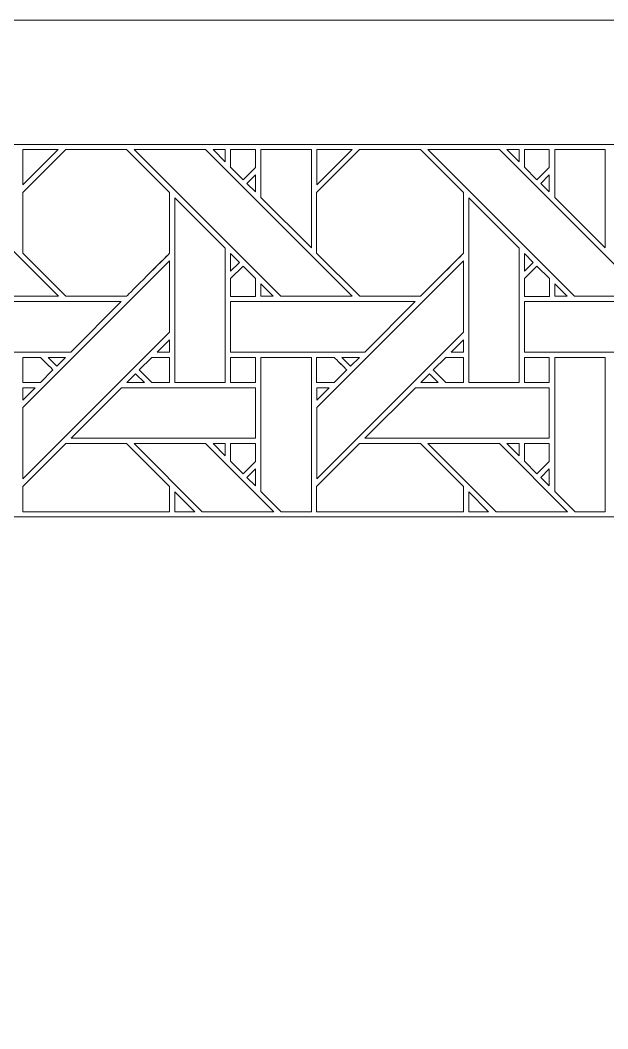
# Model space of a CAD drawing. Header units: inches. Extents: x 5.4 to 19.4, y 5.6 to 12.6.
# Drawn here: x 8.343 to 10.24, y 9.34 to 12.595 of the extents above; entities that cross this region are included whole.
import ezdxf

# ---------------------------------------------------------------- set-up
doc = ezdxf.new("R2010")
doc.units = ezdxf.units.IN
doc.header["$MEASUREMENT"] = 0
doc.layers.add('Design', color=7, linetype='Continuous', lineweight=0)

msp = doc.modelspace()

# ---------------------------------------------------------------- linework, layer by layer
at = {"layer": 'Design'}
for points, knots in [([(5.3829, 12.5948), (5.3829, 12.5948), (5.3829, 5.5948), (5.3829, 5.5948), (5.3829, 5.5948), (19.3829, 5.5948), (19.3829, 5.5948), (19.3829, 5.5948), (19.3829, 12.5948), (19.3829, 12.5948), (19.3829, 12.5948), (5.3829, 12.5948), (5.3829, 12.5948)], [0, 0, 0, 0, 1, 1, 1, 2, 2, 2, 3, 3, 3, 4, 4, 4, 4]), ([(5.8048, 12.1938), (5.8048, 12.1938), (5.8048, 5.9957), (5.8048, 5.9957), (5.8048, 5.9957), (18.9609, 5.9957), (18.9609, 5.9957), (18.9609, 5.9957), (18.9609, 12.1938), (18.9609, 12.1938), (18.9609, 12.1938), (5.8048, 12.1938), (5.8048, 12.1938)], [0, 0, 0, 0, 1, 1, 1, 2, 2, 2, 3, 3, 3, 4, 4, 4, 4]), ([(7.9925, 12.1773), (7.9925, 12.1773), (8.4661, 11.7036), (8.4661, 11.7036), (8.4661, 11.7036), (8.2351, 11.7036), (8.2351, 11.7036), (8.2351, 11.7036), (7.7616, 12.1773), (7.7616, 12.1773), (7.7616, 12.1773), (7.9925, 12.1773), (7.9925, 12.1773)], [0, 0, 0, 0, 1, 1, 1, 2, 2, 2, 3, 3, 3, 4, 4, 4, 4]), ([(8.3511, 12.0386), (8.3511, 12.0386), (8.4898, 12.1773), (8.4898, 12.1773), (8.4898, 12.1773), (8.686, 12.1773), (8.686, 12.1773), (8.686, 12.1773), (8.8247, 12.0386), (8.8247, 12.0386), (8.8247, 12.0386), (8.8247, 11.8424), (8.8247, 11.8424), (8.8069, 11.8244), (8.695, 11.7127), (8.686, 11.7037), (8.686, 11.7037), (8.4903, 11.7037), (8.4903, 11.7037), (8.4903, 11.7037), (8.3511, 11.8429), (8.3511, 11.8429), (8.3511, 11.8429), (8.3511, 12.0386), (8.3511, 12.0386)], [0, 0, 0, 0, 1, 1, 1, 2, 2, 2, 3, 3, 3, 4, 4, 4, 5, 5, 5, 6, 6, 6, 7, 7, 7, 8, 8, 8, 8]), ([(8.3511, 12.0386), (8.3511, 12.0386), (8.4898, 12.1773), (8.4898, 12.1773), (8.4898, 12.1773), (8.686, 12.1773), (8.686, 12.1773), (8.686, 12.1773), (8.8247, 12.0386), (8.8247, 12.0386), (8.8247, 12.0386), (8.8247, 11.8424), (8.8247, 11.8424), (8.8066, 11.8241), (8.6948, 11.7124), (8.686, 11.7037), (8.686, 11.7037), (8.4903, 11.7037), (8.4903, 11.7037), (8.4903, 11.7037), (8.3511, 11.8429), (8.3511, 11.8429), (8.3511, 11.8429), (8.3511, 12.0386), (8.3511, 12.0386)], [0, 0, 0, 0, 1, 1, 1, 2, 2, 2, 3, 3, 3, 4, 4, 4, 5, 5, 5, 6, 6, 6, 7, 7, 7, 8, 8, 8, 8]), ([(8.3511, 12.1773), (8.3511, 12.1773), (8.4655, 12.1773), (8.4655, 12.1773), (8.4655, 12.1773), (8.3511, 12.0629), (8.3511, 12.0629), (8.3511, 12.0629), (8.3511, 12.1773), (8.3511, 12.1773)], [0, 0, 0, 0, 1, 1, 1, 2, 2, 2, 3, 3, 3, 3]), ([(8.9412, 12.1773), (8.9412, 12.1773), (9.4149, 11.7036), (9.4149, 11.7036), (9.4149, 11.7036), (9.1838, 11.7036), (9.1838, 11.7036), (9.1838, 11.7036), (8.7103, 12.1773), (8.7103, 12.1773), (8.7103, 12.1773), (8.9412, 12.1773), (8.9412, 12.1773)], [0, 0, 0, 0, 1, 1, 1, 2, 2, 2, 3, 3, 3, 4, 4, 4, 4]), ([(9.0048, 12.1773), (9.0048, 12.1773), (9.0048, 12.1374), (9.0048, 12.1374), (9.0048, 12.1374), (8.9653, 12.1773), (8.9653, 12.1773), (8.9653, 12.1773), (9.0048, 12.1773), (9.0048, 12.1773)], [0, 0, 0, 0, 1, 1, 1, 2, 2, 2, 3, 3, 3, 3]), ([(9.0219, 12.1773), (9.0219, 12.1773), (9.1022, 12.1773), (9.1022, 12.1773), (9.1022, 12.1773), (9.1022, 12.1197), (9.1022, 12.1197), (9.1022, 12.1197), (9.0623, 12.0798), (9.0623, 12.0798), (9.0623, 12.0798), (9.0219, 12.1201), (9.0219, 12.1201), (9.0219, 12.1201), (9.0219, 12.1773), (9.0219, 12.1773)], [0, 0, 0, 0, 1, 1, 1, 2, 2, 2, 3, 3, 3, 4, 4, 4, 5, 5, 5, 5]), ([(9.0219, 12.1773), (9.0219, 12.1773), (9.1022, 12.1773), (9.1022, 12.1773), (9.1022, 12.1773), (9.1022, 12.1197), (9.1022, 12.1197), (9.1022, 12.1197), (9.0623, 12.0798), (9.0623, 12.0798), (9.0623, 12.0798), (9.0219, 12.1201), (9.0219, 12.1201), (9.0219, 12.1201), (9.0219, 12.1773), (9.0219, 12.1773)], [0, 0, 0, 0, 1, 1, 1, 2, 2, 2, 3, 3, 3, 4, 4, 4, 5, 5, 5, 5]), ([(9.1198, 12.1773), (9.1198, 12.1773), (9.2827, 12.1773), (9.2827, 12.1773), (9.2827, 12.1773), (9.2827, 11.86), (9.2827, 11.86), (9.2827, 11.86), (9.1198, 12.0229), (9.1198, 12.0229), (9.1198, 12.0229), (9.1198, 12.1773), (9.1198, 12.1773)], [0, 0, 0, 0, 1, 1, 1, 2, 2, 2, 3, 3, 3, 4, 4, 4, 4]), ([(9.2998, 12.0386), (9.2998, 12.0386), (9.4385, 12.1773), (9.4385, 12.1773), (9.4385, 12.1773), (9.6347, 12.1773), (9.6347, 12.1773), (9.6347, 12.1773), (9.7735, 12.0386), (9.7735, 12.0386), (9.7735, 12.0386), (9.7735, 11.8424), (9.7735, 11.8424), (9.7557, 11.8244), (9.6438, 11.7127), (9.6348, 11.7037), (9.6348, 11.7037), (9.4391, 11.7037), (9.4391, 11.7037), (9.4391, 11.7037), (9.2998, 11.8429), (9.2998, 11.8429), (9.2998, 11.8429), (9.2998, 12.0386), (9.2998, 12.0386)], [0, 0, 0, 0, 1, 1, 1, 2, 2, 2, 3, 3, 3, 4, 4, 4, 5, 5, 5, 6, 6, 6, 7, 7, 7, 8, 8, 8, 8]), ([(9.2998, 12.0386), (9.2998, 12.0386), (9.4385, 12.1773), (9.4385, 12.1773), (9.4385, 12.1773), (9.6347, 12.1773), (9.6347, 12.1773), (9.6347, 12.1773), (9.7735, 12.0386), (9.7735, 12.0386), (9.7735, 12.0386), (9.7735, 11.8424), (9.7735, 11.8424), (9.7554, 11.8241), (9.6435, 11.7124), (9.6348, 11.7037), (9.6348, 11.7037), (9.4391, 11.7037), (9.4391, 11.7037), (9.4391, 11.7037), (9.2998, 11.8429), (9.2998, 11.8429), (9.2998, 11.8429), (9.2998, 12.0386), (9.2998, 12.0386)], [0, 0, 0, 0, 1, 1, 1, 2, 2, 2, 3, 3, 3, 4, 4, 4, 5, 5, 5, 6, 6, 6, 7, 7, 7, 8, 8, 8, 8]), ([(9.2999, 12.1773), (9.2999, 12.1773), (9.4142, 12.1773), (9.4142, 12.1773), (9.4142, 12.1773), (9.2999, 12.0629), (9.2999, 12.0629), (9.2999, 12.0629), (9.2999, 12.1773), (9.2999, 12.1773)], [0, 0, 0, 0, 1, 1, 1, 2, 2, 2, 3, 3, 3, 3]), ([(9.89, 12.1773), (9.89, 12.1773), (10.3636, 11.7036), (10.3636, 11.7036), (10.3636, 11.7036), (10.1326, 11.7036), (10.1326, 11.7036), (10.1326, 11.7036), (9.659, 12.1773), (9.659, 12.1773), (9.659, 12.1773), (9.89, 12.1773), (9.89, 12.1773)], [0, 0, 0, 0, 1, 1, 1, 2, 2, 2, 3, 3, 3, 4, 4, 4, 4]), ([(9.9535, 12.1773), (9.9535, 12.1773), (9.9535, 12.1374), (9.9535, 12.1374), (9.9535, 12.1374), (9.9141, 12.1773), (9.9141, 12.1773), (9.9141, 12.1773), (9.9535, 12.1773), (9.9535, 12.1773)], [0, 0, 0, 0, 1, 1, 1, 2, 2, 2, 3, 3, 3, 3]), ([(9.9707, 12.1773), (9.9707, 12.1773), (10.0509, 12.1773), (10.0509, 12.1773), (10.0509, 12.1773), (10.0509, 12.1197), (10.0509, 12.1197), (10.0509, 12.1197), (10.011, 12.0798), (10.011, 12.0798), (10.011, 12.0798), (9.9707, 12.1201), (9.9707, 12.1201), (9.9707, 12.1201), (9.9707, 12.1773), (9.9707, 12.1773)], [0, 0, 0, 0, 1, 1, 1, 2, 2, 2, 3, 3, 3, 4, 4, 4, 5, 5, 5, 5]), ([(9.9707, 12.1773), (9.9707, 12.1773), (10.0509, 12.1773), (10.0509, 12.1773), (10.0509, 12.1773), (10.0509, 12.1197), (10.0509, 12.1197), (10.0509, 12.1197), (10.011, 12.0798), (10.011, 12.0798), (10.011, 12.0798), (9.9707, 12.1201), (9.9707, 12.1201), (9.9707, 12.1201), (9.9707, 12.1773), (9.9707, 12.1773)], [0, 0, 0, 0, 1, 1, 1, 2, 2, 2, 3, 3, 3, 4, 4, 4, 5, 5, 5, 5]), ([(10.0685, 12.1773), (10.0685, 12.1773), (10.2314, 12.1773), (10.2314, 12.1773), (10.2314, 12.1773), (10.2314, 11.86), (10.2314, 11.86), (10.2314, 11.86), (10.0685, 12.0229), (10.0685, 12.0229), (10.0685, 12.0229), (10.0685, 12.1773), (10.0685, 12.1773)], [0, 0, 0, 0, 1, 1, 1, 2, 2, 2, 3, 3, 3, 4, 4, 4, 4]), ([(9.1022, 12.0954), (9.1022, 12.0954), (9.1022, 12.0403), (9.1022, 12.0403), (9.1022, 12.0403), (9.0745, 12.0676), (9.0745, 12.0676), (9.0745, 12.0676), (9.1022, 12.0954), (9.1022, 12.0954)], [0, 0, 0, 0, 1, 1, 1, 2, 2, 2, 3, 3, 3, 3]), ([(10.051, 12.0954), (10.051, 12.0954), (10.051, 12.0403), (10.051, 12.0403), (10.051, 12.0403), (10.0232, 12.0676), (10.0232, 12.0676), (10.0232, 12.0676), (10.051, 12.0954), (10.051, 12.0954)], [0, 0, 0, 0, 1, 1, 1, 2, 2, 2, 3, 3, 3, 3]), ([(8.8419, 11.4256), (8.8419, 11.4256), (8.8419, 12.0214), (8.8419, 12.0214), (8.8419, 12.0214), (9.0047, 11.8593), (9.0047, 11.8593), (9.0047, 11.8593), (9.0047, 11.4256), (9.0047, 11.4256), (9.0047, 11.4256), (8.8419, 11.4256), (8.8419, 11.4256)], [0, 0, 0, 0, 1, 1, 1, 2, 2, 2, 3, 3, 3, 4, 4, 4, 4]), ([(9.7907, 11.4256), (9.7907, 11.4256), (9.7907, 12.0214), (9.7907, 12.0214), (9.7907, 12.0214), (9.9534, 11.8593), (9.9534, 11.8593), (9.9534, 11.8593), (9.9534, 11.4256), (9.9534, 11.4256), (9.9534, 11.4256), (9.7907, 11.4256), (9.7907, 11.4256)], [0, 0, 0, 0, 1, 1, 1, 2, 2, 2, 3, 3, 3, 4, 4, 4, 4]), ([(8.8248, 11.5879), (8.8248, 11.5879), (8.3511, 11.1142), (8.3511, 11.1142), (8.3511, 11.1142), (8.3511, 11.3443), (8.3511, 11.3443), (8.3511, 11.3443), (8.8248, 11.8179), (8.8248, 11.8179), (8.8248, 11.8179), (8.8248, 11.5879), (8.8248, 11.5879)], [0, 0, 0, 0, 1, 1, 1, 2, 2, 2, 3, 3, 3, 4, 4, 4, 4]), ([(9.022, 11.7851), (9.022, 11.7851), (9.022, 11.8418), (9.022, 11.8418), (9.022, 11.8418), (9.0502, 11.8132), (9.0502, 11.8132), (9.0502, 11.8132), (9.022, 11.7851), (9.022, 11.7851)], [0, 0, 0, 0, 1, 1, 1, 2, 2, 2, 3, 3, 3, 3]), ([(9.7735, 11.5878), (9.7735, 11.5878), (9.2999, 11.1142), (9.2999, 11.1142), (9.2999, 11.1142), (9.2999, 11.3443), (9.2999, 11.3443), (9.2999, 11.3443), (9.7735, 11.8179), (9.7735, 11.8179), (9.7735, 11.8179), (9.7735, 11.5878), (9.7735, 11.5878)], [0, 0, 0, 0, 1, 1, 1, 2, 2, 2, 3, 3, 3, 4, 4, 4, 4]), ([(9.9707, 11.7851), (9.9707, 11.7851), (9.9707, 11.8418), (9.9707, 11.8418), (9.9707, 11.8418), (9.9989, 11.8132), (9.9989, 11.8132), (9.9989, 11.8132), (9.9707, 11.7851), (9.9707, 11.7851)], [0, 0, 0, 0, 1, 1, 1, 2, 2, 2, 3, 3, 3, 3]), ([(9.1026, 11.7034), (9.1026, 11.7034), (9.022, 11.7034), (9.022, 11.7034), (9.022, 11.7034), (9.022, 11.7607), (9.022, 11.7607), (9.022, 11.7607), (9.0623, 11.801), (9.0623, 11.801), (9.0623, 11.801), (9.1026, 11.7607), (9.1026, 11.7607), (9.1026, 11.7607), (9.1026, 11.7034), (9.1026, 11.7034)], [0, 0, 0, 0, 1, 1, 1, 2, 2, 2, 3, 3, 3, 4, 4, 4, 5, 5, 5, 5]), ([(9.0623, 11.801), (9.0623, 11.801), (9.1026, 11.7607), (9.1026, 11.7607), (9.1026, 11.7607), (9.1026, 11.7034), (9.1026, 11.7034), (9.1026, 11.7034), (9.022, 11.7034), (9.022, 11.7034), (9.022, 11.7034), (9.022, 11.7607), (9.022, 11.7607), (9.022, 11.7607), (9.0623, 11.801), (9.0623, 11.801)], [0, 0, 0, 0, 1, 1, 1, 2, 2, 2, 3, 3, 3, 4, 4, 4, 5, 5, 5, 5]), ([(10.0514, 11.7034), (10.0514, 11.7034), (9.9707, 11.7034), (9.9707, 11.7034), (9.9707, 11.7034), (9.9707, 11.7607), (9.9707, 11.7607), (9.9707, 11.7607), (10.011, 11.801), (10.011, 11.801), (10.011, 11.801), (10.0514, 11.7607), (10.0514, 11.7607), (10.0514, 11.7607), (10.0514, 11.7034), (10.0514, 11.7034)], [0, 0, 0, 0, 1, 1, 1, 2, 2, 2, 3, 3, 3, 4, 4, 4, 5, 5, 5, 5]), ([(10.011, 11.801), (10.011, 11.801), (10.0514, 11.7607), (10.0514, 11.7607), (10.0514, 11.7607), (10.0514, 11.7034), (10.0514, 11.7034), (10.0514, 11.7034), (9.9707, 11.7034), (9.9707, 11.7034), (9.9707, 11.7034), (9.9707, 11.7607), (9.9707, 11.7607), (9.9707, 11.7607), (10.011, 11.801), (10.011, 11.801)], [0, 0, 0, 0, 1, 1, 1, 2, 2, 2, 3, 3, 3, 4, 4, 4, 5, 5, 5, 5]), ([(9.1199, 11.7036), (9.1199, 11.7036), (9.1199, 11.7434), (9.1199, 11.7434), (9.1199, 11.7434), (9.1596, 11.7036), (9.1596, 11.7036), (9.1596, 11.7036), (9.1199, 11.7036), (9.1199, 11.7036)], [0, 0, 0, 0, 1, 1, 1, 2, 2, 2, 3, 3, 3, 3]), ([(10.0686, 11.7036), (10.0686, 11.7036), (10.0686, 11.7434), (10.0686, 11.7434), (10.0686, 11.7434), (10.1084, 11.7036), (10.1084, 11.7036), (10.1084, 11.7036), (10.0686, 11.7036), (10.0686, 11.7036)], [0, 0, 0, 0, 1, 1, 1, 2, 2, 2, 3, 3, 3, 3]), ([(8.669, 11.6864), (8.669, 11.6864), (8.5062, 11.5237), (8.5062, 11.5237), (8.5062, 11.5237), (8.0733, 11.5237), (8.0733, 11.5237), (8.0733, 11.5237), (8.0733, 11.6864), (8.0733, 11.6864), (8.0733, 11.6864), (8.669, 11.6864), (8.669, 11.6864)], [0, 0, 0, 0, 1, 1, 1, 2, 2, 2, 3, 3, 3, 4, 4, 4, 4]), ([(9.6177, 11.6864), (9.6177, 11.6864), (9.455, 11.5237), (9.455, 11.5237), (9.455, 11.5237), (9.022, 11.5237), (9.022, 11.5237), (9.022, 11.5237), (9.022, 11.6864), (9.022, 11.6864), (9.022, 11.6864), (9.6177, 11.6864), (9.6177, 11.6864)], [0, 0, 0, 0, 1, 1, 1, 2, 2, 2, 3, 3, 3, 4, 4, 4, 4]), ([(10.5664, 11.6864), (10.5664, 11.6864), (10.4037, 11.5237), (10.4037, 11.5237), (10.4037, 11.5237), (9.9707, 11.5237), (9.9707, 11.5237), (9.9707, 11.5237), (9.9707, 11.6864), (9.9707, 11.6864), (9.9707, 11.6864), (10.5664, 11.6864), (10.5664, 11.6864)], [0, 0, 0, 0, 1, 1, 1, 2, 2, 2, 3, 3, 3, 4, 4, 4, 4]), ([(8.8248, 11.5237), (8.8248, 11.5237), (8.785, 11.5237), (8.785, 11.5237), (8.785, 11.5237), (8.8248, 11.5635), (8.8248, 11.5635), (8.8248, 11.5635), (8.8248, 11.5237), (8.8248, 11.5237)], [0, 0, 0, 0, 1, 1, 1, 2, 2, 2, 3, 3, 3, 3]), ([(9.7735, 11.5237), (9.7735, 11.5237), (9.7338, 11.5237), (9.7338, 11.5237), (9.7338, 11.5237), (9.7735, 11.5635), (9.7735, 11.5635), (9.7735, 11.5635), (9.7735, 11.5237), (9.7735, 11.5237)], [0, 0, 0, 0, 1, 1, 1, 2, 2, 2, 3, 3, 3, 3]), ([(8.3511, 11.5064), (8.3511, 11.5064), (8.4081, 11.5064), (8.4081, 11.5064), (8.4133, 11.5013), (8.4441, 11.4705), (8.4485, 11.4661), (8.4485, 11.4661), (8.4081, 11.4257), (8.4081, 11.4257), (8.4081, 11.4257), (8.3511, 11.4257), (8.3511, 11.4257), (8.3511, 11.4257), (8.3511, 11.5064), (8.3511, 11.5064)], [0, 0, 0, 0, 1, 1, 1, 2, 2, 2, 3, 3, 3, 4, 4, 4, 5, 5, 5, 5]), ([(8.4485, 11.4661), (8.4485, 11.4661), (8.4081, 11.4257), (8.4081, 11.4257), (8.4081, 11.4257), (8.3511, 11.4257), (8.3511, 11.4257), (8.3511, 11.4257), (8.3511, 11.5064), (8.3511, 11.5064), (8.3511, 11.5064), (8.4081, 11.5064), (8.4081, 11.5064), (8.4134, 11.5012), (8.4442, 11.4704), (8.4485, 11.4661)], [0, 0, 0, 0, 1, 1, 1, 2, 2, 2, 3, 3, 3, 4, 4, 4, 5, 5, 5, 5]), ([(8.4326, 11.5064), (8.4326, 11.5064), (8.489, 11.5064), (8.489, 11.5064), (8.489, 11.5064), (8.4607, 11.4782), (8.4607, 11.4782), (8.4607, 11.4782), (8.4326, 11.5064), (8.4326, 11.5064)], [0, 0, 0, 0, 1, 1, 1, 2, 2, 2, 3, 3, 3, 3]), ([(8.8248, 11.4256), (8.8248, 11.4256), (8.7676, 11.4256), (8.7676, 11.4256), (8.7676, 11.4256), (8.7273, 11.466), (8.7273, 11.466), (8.7273, 11.466), (8.7677, 11.5064), (8.7677, 11.5064), (8.7677, 11.5064), (8.8248, 11.5064), (8.8248, 11.5064), (8.8248, 11.5064), (8.8248, 11.4256), (8.8248, 11.4256)], [0, 0, 0, 0, 1, 1, 1, 2, 2, 2, 3, 3, 3, 4, 4, 4, 5, 5, 5, 5]), ([(8.7273, 11.466), (8.7273, 11.466), (8.7677, 11.5064), (8.7677, 11.5064), (8.7677, 11.5064), (8.8248, 11.5064), (8.8248, 11.5064), (8.8248, 11.5064), (8.8248, 11.4256), (8.8248, 11.4256), (8.8248, 11.4256), (8.7676, 11.4256), (8.7676, 11.4256), (8.7676, 11.4256), (8.7273, 11.466), (8.7273, 11.466)], [0, 0, 0, 0, 1, 1, 1, 2, 2, 2, 3, 3, 3, 4, 4, 4, 5, 5, 5, 5]), ([(9.1022, 11.4256), (9.1022, 11.4256), (9.022, 11.4256), (9.022, 11.4256), (9.022, 11.4256), (9.022, 11.5064), (9.022, 11.5064), (9.022, 11.5064), (9.1022, 11.5064), (9.1022, 11.5064), (9.1022, 11.5064), (9.1022, 11.4256), (9.1022, 11.4256)], [0, 0, 0, 0, 1, 1, 1, 2, 2, 2, 3, 3, 3, 4, 4, 4, 4]), ([(9.1022, 11.5064), (9.1022, 11.5064), (9.1022, 11.4256), (9.1022, 11.4256), (9.1022, 11.4256), (9.022, 11.4256), (9.022, 11.4256), (9.022, 11.4256), (9.022, 11.5064), (9.022, 11.5064), (9.022, 11.5064), (9.1022, 11.5064), (9.1022, 11.5064)], [0, 0, 0, 0, 1, 1, 1, 2, 2, 2, 3, 3, 3, 4, 4, 4, 4]), ([(9.2827, 11.0084), (9.2827, 11.0084), (9.1856, 11.0084), (9.1856, 11.0084), (9.1856, 11.0084), (9.1198, 11.0742), (9.1198, 11.0742), (9.1198, 11.0742), (9.1198, 11.5064), (9.1198, 11.5064), (9.1198, 11.5064), (9.2827, 11.5064), (9.2827, 11.5064), (9.2827, 11.5064), (9.2827, 11.0084), (9.2827, 11.0084)], [0, 0, 0, 0, 1, 1, 1, 2, 2, 2, 3, 3, 3, 4, 4, 4, 5, 5, 5, 5]), ([(9.2998, 11.5064), (9.2998, 11.5064), (9.3569, 11.5064), (9.3569, 11.5064), (9.362, 11.5013), (9.3928, 11.4705), (9.3972, 11.4661), (9.3972, 11.4661), (9.3568, 11.4257), (9.3568, 11.4257), (9.3568, 11.4257), (9.2998, 11.4257), (9.2998, 11.4257), (9.2998, 11.4257), (9.2998, 11.5064), (9.2998, 11.5064)], [0, 0, 0, 0, 1, 1, 1, 2, 2, 2, 3, 3, 3, 4, 4, 4, 5, 5, 5, 5]), ([(9.3972, 11.4661), (9.3972, 11.4661), (9.3568, 11.4257), (9.3568, 11.4257), (9.3568, 11.4257), (9.2998, 11.4257), (9.2998, 11.4257), (9.2998, 11.4257), (9.2998, 11.5064), (9.2998, 11.5064), (9.2998, 11.5064), (9.3569, 11.5064), (9.3569, 11.5064), (9.3622, 11.5012), (9.3929, 11.4703), (9.3972, 11.4661)], [0, 0, 0, 0, 1, 1, 1, 2, 2, 2, 3, 3, 3, 4, 4, 4, 5, 5, 5, 5]), ([(9.3813, 11.5064), (9.3813, 11.5064), (9.4377, 11.5064), (9.4377, 11.5064), (9.4377, 11.5064), (9.4095, 11.4782), (9.4095, 11.4782), (9.4095, 11.4782), (9.3813, 11.5064), (9.3813, 11.5064)], [0, 0, 0, 0, 1, 1, 1, 2, 2, 2, 3, 3, 3, 3]), ([(9.7735, 11.4256), (9.7735, 11.4256), (9.7164, 11.4256), (9.7164, 11.4256), (9.7164, 11.4256), (9.676, 11.466), (9.676, 11.466), (9.676, 11.466), (9.7165, 11.5064), (9.7165, 11.5064), (9.7165, 11.5064), (9.7735, 11.5064), (9.7735, 11.5064), (9.7735, 11.5064), (9.7735, 11.4256), (9.7735, 11.4256)], [0, 0, 0, 0, 1, 1, 1, 2, 2, 2, 3, 3, 3, 4, 4, 4, 5, 5, 5, 5]), ([(9.676, 11.466), (9.676, 11.466), (9.7165, 11.5064), (9.7165, 11.5064), (9.7165, 11.5064), (9.7735, 11.5064), (9.7735, 11.5064), (9.7735, 11.5064), (9.7735, 11.4256), (9.7735, 11.4256), (9.7735, 11.4256), (9.7164, 11.4256), (9.7164, 11.4256), (9.7164, 11.4256), (9.676, 11.466), (9.676, 11.466)], [0, 0, 0, 0, 1, 1, 1, 2, 2, 2, 3, 3, 3, 4, 4, 4, 5, 5, 5, 5]), ([(10.0509, 11.4256), (10.0509, 11.4256), (9.9707, 11.4256), (9.9707, 11.4256), (9.9707, 11.4256), (9.9707, 11.5064), (9.9707, 11.5064), (9.9707, 11.5064), (10.0509, 11.5064), (10.0509, 11.5064), (10.0509, 11.5064), (10.0509, 11.4256), (10.0509, 11.4256)], [0, 0, 0, 0, 1, 1, 1, 2, 2, 2, 3, 3, 3, 4, 4, 4, 4]), ([(10.0509, 11.5064), (10.0509, 11.5064), (10.0509, 11.4256), (10.0509, 11.4256), (10.0509, 11.4256), (9.9707, 11.4256), (9.9707, 11.4256), (9.9707, 11.4256), (9.9707, 11.5064), (9.9707, 11.5064), (9.9707, 11.5064), (10.0509, 11.5064), (10.0509, 11.5064)], [0, 0, 0, 0, 1, 1, 1, 2, 2, 2, 3, 3, 3, 4, 4, 4, 4]), ([(10.2314, 11.0084), (10.2314, 11.0084), (10.1343, 11.0084), (10.1343, 11.0084), (10.1343, 11.0084), (10.0685, 11.0742), (10.0685, 11.0742), (10.0685, 11.0742), (10.0685, 11.5064), (10.0685, 11.5064), (10.0685, 11.5064), (10.2314, 11.5064), (10.2314, 11.5064), (10.2314, 11.5064), (10.2314, 11.0084), (10.2314, 11.0084)], [0, 0, 0, 0, 1, 1, 1, 2, 2, 2, 3, 3, 3, 4, 4, 4, 5, 5, 5, 5]), ([(8.7435, 11.4256), (8.7435, 11.4256), (8.687, 11.4256), (8.687, 11.4256), (8.687, 11.4256), (8.7152, 11.4539), (8.7152, 11.4539), (8.7152, 11.4539), (8.7435, 11.4256), (8.7435, 11.4256)], [0, 0, 0, 0, 1, 1, 1, 2, 2, 2, 3, 3, 3, 3]), ([(9.6922, 11.4256), (9.6922, 11.4256), (9.6357, 11.4256), (9.6357, 11.4256), (9.6357, 11.4256), (9.6639, 11.4539), (9.6639, 11.4539), (9.6639, 11.4539), (9.6922, 11.4256), (9.6922, 11.4256)], [0, 0, 0, 0, 1, 1, 1, 2, 2, 2, 3, 3, 3, 3]), ([(8.391, 11.4085), (8.391, 11.4085), (8.3511, 11.3687), (8.3511, 11.3687), (8.3511, 11.3687), (8.3511, 11.4085), (8.3511, 11.4085), (8.3511, 11.4085), (8.391, 11.4085), (8.391, 11.4085)], [0, 0, 0, 0, 1, 1, 1, 2, 2, 2, 3, 3, 3, 3]), ([(9.1022, 11.4085), (9.1022, 11.4085), (9.1022, 11.2457), (9.1022, 11.2457), (9.1022, 11.2457), (8.507, 11.2457), (8.507, 11.2457), (8.507, 11.2457), (8.6698, 11.4085), (8.6698, 11.4085), (8.6698, 11.4085), (9.1022, 11.4085), (9.1022, 11.4085)], [0, 0, 0, 0, 1, 1, 1, 2, 2, 2, 3, 3, 3, 4, 4, 4, 4]), ([(9.3397, 11.4085), (9.3397, 11.4085), (9.2999, 11.3687), (9.2999, 11.3687), (9.2999, 11.3687), (9.2999, 11.4085), (9.2999, 11.4085), (9.2999, 11.4085), (9.3397, 11.4085), (9.3397, 11.4085)], [0, 0, 0, 0, 1, 1, 1, 2, 2, 2, 3, 3, 3, 3]), ([(10.051, 11.4085), (10.051, 11.4085), (10.051, 11.2457), (10.051, 11.2457), (10.051, 11.2457), (9.4557, 11.2457), (9.4557, 11.2457), (9.4557, 11.2457), (9.6185, 11.4085), (9.6185, 11.4085), (9.6185, 11.4085), (10.051, 11.4085), (10.051, 11.4085)], [0, 0, 0, 0, 1, 1, 1, 2, 2, 2, 3, 3, 3, 4, 4, 4, 4]), ([(8.4898, 11.2285), (8.4898, 11.2285), (8.686, 11.2285), (8.686, 11.2285), (8.686, 11.2285), (8.8247, 11.0898), (8.8247, 11.0898), (8.8247, 11.0898), (8.8247, 11.0084), (8.8247, 11.0084), (8.8247, 11.0084), (8.3511, 11.0084), (8.3511, 11.0084), (8.3511, 11.0084), (8.3511, 11.0898), (8.3511, 11.0898), (8.3511, 11.0898), (8.4898, 11.2285), (8.4898, 11.2285)], [0, 0, 0, 0, 1, 1, 1, 2, 2, 2, 3, 3, 3, 4, 4, 4, 5, 5, 5, 6, 6, 6, 6]), ([(8.8247, 11.0898), (8.8247, 11.0898), (8.8247, 11.0084), (8.8247, 11.0084), (8.8247, 11.0084), (8.3511, 11.0084), (8.3511, 11.0084), (8.3511, 11.0084), (8.3511, 11.0898), (8.3511, 11.0898), (8.3511, 11.0898), (8.4898, 11.2285), (8.4898, 11.2285), (8.4898, 11.2285), (8.686, 11.2285), (8.686, 11.2285), (8.686, 11.2285), (8.8247, 11.0898), (8.8247, 11.0898)], [0, 0, 0, 0, 1, 1, 1, 2, 2, 2, 3, 3, 3, 4, 4, 4, 5, 5, 5, 6, 6, 6, 6]), ([(9.1614, 11.0084), (9.1614, 11.0084), (8.9304, 11.0084), (8.9304, 11.0084), (8.9304, 11.0084), (8.7103, 11.2285), (8.7103, 11.2285), (8.7103, 11.2285), (8.9412, 11.2285), (8.9412, 11.2285), (8.9412, 11.2285), (9.1614, 11.0084), (9.1614, 11.0084)], [0, 0, 0, 0, 1, 1, 1, 2, 2, 2, 3, 3, 3, 4, 4, 4, 4]), ([(8.9653, 11.2285), (8.9653, 11.2285), (9.0048, 11.2285), (9.0048, 11.2285), (9.0048, 11.2285), (9.0048, 11.1887), (9.0048, 11.1887), (9.0048, 11.1887), (8.9653, 11.2285), (8.9653, 11.2285)], [0, 0, 0, 0, 1, 1, 1, 2, 2, 2, 3, 3, 3, 3]), ([(9.0219, 11.2286), (9.0219, 11.2286), (9.1022, 11.2286), (9.1022, 11.2286), (9.1022, 11.2286), (9.1022, 11.171), (9.1022, 11.171), (9.1022, 11.171), (9.0623, 11.131), (9.0623, 11.131), (9.0623, 11.131), (9.0219, 11.1714), (9.0219, 11.1714), (9.0219, 11.1714), (9.0219, 11.2286), (9.0219, 11.2286)], [0, 0, 0, 0, 1, 1, 1, 2, 2, 2, 3, 3, 3, 4, 4, 4, 5, 5, 5, 5]), ([(9.1022, 11.171), (9.1022, 11.171), (9.0623, 11.131), (9.0623, 11.131), (9.0623, 11.131), (9.0219, 11.1714), (9.0219, 11.1714), (9.0219, 11.1714), (9.0219, 11.2286), (9.0219, 11.2286), (9.0219, 11.2286), (9.1022, 11.2286), (9.1022, 11.2286), (9.1022, 11.2286), (9.1022, 11.171), (9.1022, 11.171)], [0, 0, 0, 0, 1, 1, 1, 2, 2, 2, 3, 3, 3, 4, 4, 4, 5, 5, 5, 5]), ([(9.4385, 11.2285), (9.4385, 11.2285), (9.6347, 11.2285), (9.6347, 11.2285), (9.6347, 11.2285), (9.7735, 11.0898), (9.7735, 11.0898), (9.7735, 11.0898), (9.7735, 11.0084), (9.7735, 11.0084), (9.7735, 11.0084), (9.2998, 11.0084), (9.2998, 11.0084), (9.2998, 11.0084), (9.2998, 11.0898), (9.2998, 11.0898), (9.2998, 11.0898), (9.4385, 11.2285), (9.4385, 11.2285)], [0, 0, 0, 0, 1, 1, 1, 2, 2, 2, 3, 3, 3, 4, 4, 4, 5, 5, 5, 6, 6, 6, 6]), ([(9.7735, 11.0898), (9.7735, 11.0898), (9.7735, 11.0084), (9.7735, 11.0084), (9.7735, 11.0084), (9.2998, 11.0084), (9.2998, 11.0084), (9.2998, 11.0084), (9.2998, 11.0898), (9.2998, 11.0898), (9.2998, 11.0898), (9.4385, 11.2285), (9.4385, 11.2285), (9.4385, 11.2285), (9.6347, 11.2285), (9.6347, 11.2285), (9.6347, 11.2285), (9.7735, 11.0898), (9.7735, 11.0898)], [0, 0, 0, 0, 1, 1, 1, 2, 2, 2, 3, 3, 3, 4, 4, 4, 5, 5, 5, 6, 6, 6, 6]), ([(10.1101, 11.0084), (10.1101, 11.0084), (9.8791, 11.0084), (9.8791, 11.0084), (9.8791, 11.0084), (9.659, 11.2285), (9.659, 11.2285), (9.659, 11.2285), (9.89, 11.2285), (9.89, 11.2285), (9.89, 11.2285), (10.1101, 11.0084), (10.1101, 11.0084)], [0, 0, 0, 0, 1, 1, 1, 2, 2, 2, 3, 3, 3, 4, 4, 4, 4]), ([(9.9141, 11.2285), (9.9141, 11.2285), (9.9535, 11.2285), (9.9535, 11.2285), (9.9535, 11.2285), (9.9535, 11.1887), (9.9535, 11.1887), (9.9535, 11.1887), (9.9141, 11.2285), (9.9141, 11.2285)], [0, 0, 0, 0, 1, 1, 1, 2, 2, 2, 3, 3, 3, 3]), ([(9.9707, 11.2286), (9.9707, 11.2286), (10.0509, 11.2286), (10.0509, 11.2286), (10.0509, 11.2286), (10.0509, 11.171), (10.0509, 11.171), (10.0509, 11.171), (10.011, 11.131), (10.011, 11.131), (10.011, 11.131), (9.9707, 11.1714), (9.9707, 11.1714), (9.9707, 11.1714), (9.9707, 11.2286), (9.9707, 11.2286)], [0, 0, 0, 0, 1, 1, 1, 2, 2, 2, 3, 3, 3, 4, 4, 4, 5, 5, 5, 5]), ([(10.0509, 11.171), (10.0509, 11.171), (10.011, 11.131), (10.011, 11.131), (10.011, 11.131), (9.9707, 11.1714), (9.9707, 11.1714), (9.9707, 11.1714), (9.9707, 11.2286), (9.9707, 11.2286), (9.9707, 11.2286), (10.0509, 11.2286), (10.0509, 11.2286), (10.0509, 11.2286), (10.0509, 11.171), (10.0509, 11.171)], [0, 0, 0, 0, 1, 1, 1, 2, 2, 2, 3, 3, 3, 4, 4, 4, 5, 5, 5, 5]), ([(9.1022, 11.1467), (9.1022, 11.1467), (9.1022, 11.0915), (9.1022, 11.0915), (9.1022, 11.0915), (9.0745, 11.1189), (9.0745, 11.1189), (9.0745, 11.1189), (9.1022, 11.1467), (9.1022, 11.1467)], [0, 0, 0, 0, 1, 1, 1, 2, 2, 2, 3, 3, 3, 3]), ([(10.051, 11.1467), (10.051, 11.1467), (10.051, 11.0915), (10.051, 11.0915), (10.051, 11.0915), (10.0232, 11.1189), (10.0232, 11.1189), (10.0232, 11.1189), (10.051, 11.1467), (10.051, 11.1467)], [0, 0, 0, 0, 1, 1, 1, 2, 2, 2, 3, 3, 3, 3]), ([(8.8419, 11.0084), (8.8419, 11.0084), (8.8419, 11.0727), (8.8419, 11.0727), (8.8419, 11.0727), (8.9065, 11.0084), (8.9065, 11.0084), (8.9065, 11.0084), (8.8419, 11.0084), (8.8419, 11.0084)], [0, 0, 0, 0, 1, 1, 1, 2, 2, 2, 3, 3, 3, 3]), ([(9.7907, 11.0084), (9.7907, 11.0084), (9.7907, 11.0727), (9.7907, 11.0727), (9.7907, 11.0727), (9.8552, 11.0084), (9.8552, 11.0084), (9.8552, 11.0084), (9.7907, 11.0084), (9.7907, 11.0084)], [0, 0, 0, 0, 1, 1, 1, 2, 2, 2, 3, 3, 3, 3]), ([(6.6905, 7.1978), (6.6905, 7.1978), (6.6905, 10.9917), (6.6905, 10.9917), (6.6905, 10.9917), (18.0752, 10.9917), (18.0752, 10.9917), (18.0752, 10.9917), (18.0752, 7.1978), (18.0752, 7.1978), (18.0752, 7.1978), (6.6905, 7.1978), (6.6905, 7.1978)], [0, 0, 0, 0, 1, 1, 1, 2, 2, 2, 3, 3, 3, 4, 4, 4, 4])]:
    msp.add_open_spline(points, degree=3, knots=knots, dxfattribs=at)

doc.saveas('drawing.dxf')
